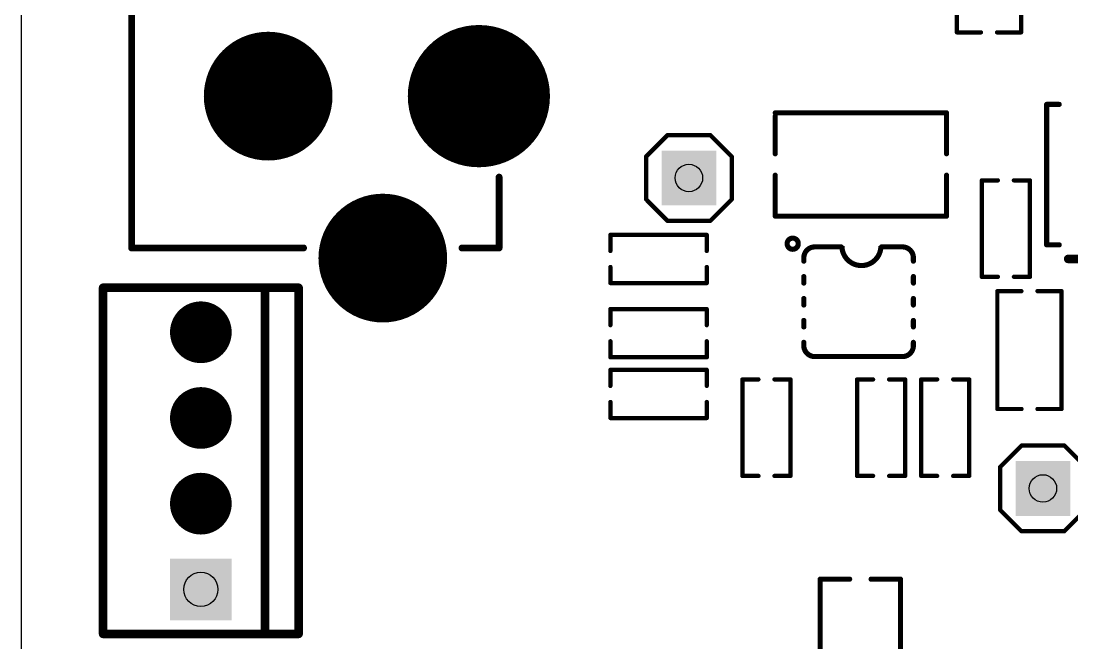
# Model space of a CAD drawing. Extents: x -132 to 146, y -142 to 112.
# Drawn here: x 0 to 31.17, y 44.64 to 63.07 of the extents above; entities that cross this region are included whole.
import ezdxf

# ---------------------------------------------------------------- set-up
doc = ezdxf.new("R2010")
doc.units = 0
for name, color, linetype in [('17', 82, 'CONTINUOUS'), ('20', 7, 'CONTINUOUS'), ('21', 253, 'CONTINUOUS'), ('44', 253, 'CONTINUOUS')]:
    doc.layers.add(name, color=color, linetype=linetype)

# ---------------------------------------------------------------- blocks, each defined once
blk = doc.blocks.new('ROUNDP')
at = {"const_width": 0.5}
blk.add_lwpolyline([(0, -0.25, 1), (0, 0.25, 1), (0, -0.25)], format="xyb", dxfattribs=at)
blk = doc.blocks.new('SQUAREP')
blk.add_solid([(-0.5, -0.5), (0.5, -0.5), (-0.5, 0.5), (0.5, 0.5)])

msp = doc.modelspace()

# ---------------------------------------------------------------- linework, layer by layer
at = {"layer": '20'}
msp.add_line((0, 101.9), (0, 0), dxfattribs=at)
at = {"layer": '21'}
for points, const_width in [([(27.7574, 62.7357), (27.7575, 66.2282)], 0.127), ([(29.6625, 66.2283), (29.6625, 62.7357)], 0.127), ([(3.28, 65.346), (3.28, 56.346)], 0.2032), ([(28.4719, 62.7357), (27.7574, 62.7357)], 0.127), ([(29.6625, 62.7357), (28.9481, 62.7357)], 0.127), ([(30.4194, 56.4387), (30.4194, 60.6013)], 0.1524), ([(30.4194, 60.6013), (30.7925, 60.6013)], 0.1524), ([(22.3699, 60.2488), (22.3699, 59.1375)], 0.1524), ([(22.37, 60.3504), (27.45, 60.3504)], 0.1524), ([(27.45, 60.3504), (27.45, 59.1375)], 0.1524), ([(19.175, 59.69), (18.54, 59.055)], 0.127), ([(19.175, 59.69), (20.445, 59.69)], 0.127), ([(20.445, 59.69), (21.08, 59.055)], 0.127), ([(18.54, 59.055), (18.54, 57.785)], 0.127), ([(21.08, 59.055), (21.08, 57.785)], 0.127), ([(14.18, 56.346), (14.18, 58.446)], 0.2032), ([(22.37, 57.2896), (22.37, 58.5025)], 0.1524), ([(27.45, 57.2896), (27.45, 58.5025)], 0.1524), ([(28.4956, 55.4912), (28.4956, 58.3488)], 0.127), ([(28.4956, 58.3488), (28.9719, 58.3488)], 0.127), ([(29.9244, 58.3488), (29.4481, 58.3488)], 0.127), ([(29.9244, 55.4912), (29.9244, 58.3488)], 0.127), ([(18.54, 57.785), (19.175, 57.15)], 0.127), ([(21.08, 57.785), (20.445, 57.15)], 0.127), ([(27.45, 57.2896), (22.37, 57.2896)], 0.1524), ([(20.445, 57.15), (19.175, 57.15)], 0.127), ([(20.3388, 56.7344), (17.4812, 56.7344)], 0.127), ([(17.4812, 56.7344), (17.4812, 56.2581)], 0.127), ([(20.3388, 56.2581), (20.3388, 56.7344)], 0.127), ([(3.28, 56.346), (8.38, 56.346)], 0.2032), ([(14.18, 56.346), (13.08, 56.346)], 0.2032), ([(23.5423, 56.3777), (24.3262, 56.3777)], 0.1524), ([(25.5235, 56.3777), (26.1423, 56.3777)], 0.1524), ([(30.7926, 56.4387), (30.4194, 56.4387)], 0.1524), ([(23.2173, 56.0927), (23.2173, 55.9557)], 0.1524), ([(26.4673, 56.0527), (26.4673, 55.9557)], 0.1524), ([(31.0575, 56.0212), (31.9625, 56.0212)], 0.254), ([(17.4812, 55.3056), (17.4812, 55.7819)], 0.127), ([(20.3388, 55.7819), (20.3388, 55.3056)], 0.127), ([(23.2173, 55.4987), (23.2173, 55.3057)], 0.1524), ([(26.4673, 55.4987), (26.4673, 55.3057)], 0.1524), ([(28.9719, 55.4912), (28.4956, 55.4912)], 0.127), ([(29.4481, 55.4912), (29.9244, 55.4912)], 0.127), ([(2.434, 44.908), (2.434, 55.168)], 0.254), ([(2.434, 55.168), (7.234, 55.168)], 0.254), ([(7.234, 55.168), (8.234, 55.168)], 0.254), ([(7.234, 55.168), (7.234, 44.908)], 0.254), ([(8.234, 55.168), (8.234, 44.908)], 0.254), ([(20.3388, 55.3056), (17.4812, 55.3056)], 0.127), ([(23.2173, 54.8487), (23.2173, 54.6557)], 0.1524), ([(26.4673, 54.8487), (26.4673, 54.6557)], 0.1524), ([(28.9574, 51.5737), (28.9575, 55.0662)], 0.127), ([(28.9575, 55.0662), (29.6719, 55.0662)], 0.127), ([(30.1481, 55.0663), (30.8625, 55.0663)], 0.127), ([(30.8625, 55.0663), (30.8625, 51.5737)], 0.127), ([(17.4812, 54.0581), (17.4812, 54.5344)], 0.127), ([(17.4812, 54.5344), (20.3388, 54.5344)], 0.127), ([(20.3388, 54.5344), (20.3388, 54.0581)], 0.127), ([(23.2173, 54.1987), (23.2173, 54.0057)], 0.1524), ([(26.4673, 54.1987), (26.4673, 54.0057)], 0.1524), ([(17.4812, 53.5819), (17.4812, 53.1056)], 0.127), ([(20.3388, 53.1056), (20.3388, 53.5819)], 0.127), ([(23.2173, 53.5487), (23.2173, 53.4527)], 0.1524), ([(26.4673, 53.5487), (26.4673, 53.4527)], 0.1524), ([(17.4812, 53.1056), (20.3388, 53.1056)], 0.127), ([(26.1423, 53.1277), (23.5423, 53.1277)], 0.1524), ([(17.4812, 52.2581), (17.4812, 52.7344)], 0.127), ([(17.4812, 52.7344), (20.3388, 52.7344)], 0.127), ([(20.3388, 52.7344), (20.3388, 52.2581)], 0.127), ([(21.8719, 52.4488), (21.3956, 52.4488)], 0.127), ([(21.3956, 52.4488), (21.3956, 49.5912)], 0.127), ([(22.3481, 52.4488), (22.8244, 52.4488)], 0.127), ([(22.8244, 52.4488), (22.8244, 49.5912)], 0.127), ([(24.7956, 49.5912), (24.7956, 52.4488)], 0.127), ([(24.7956, 52.4488), (25.2719, 52.4488)], 0.127), ([(26.2244, 52.4488), (25.7481, 52.4488)], 0.127), ([(26.2244, 49.5912), (26.2244, 52.4488)], 0.127), ([(27.1719, 52.4488), (26.6956, 52.4488)], 0.127), ([(26.6956, 52.4488), (26.6956, 49.5912)], 0.127), ([(27.6481, 52.4488), (28.1244, 52.4488)], 0.127), ([(28.1244, 52.4488), (28.1244, 49.5912)], 0.127), ([(17.4812, 51.7819), (17.4812, 51.3056)], 0.127), ([(20.3388, 51.3056), (20.3388, 51.7819)], 0.127), ([(29.6719, 51.5737), (28.9574, 51.5737)], 0.127), ([(30.8625, 51.5737), (30.1481, 51.5737)], 0.127), ([(17.4812, 51.3056), (20.3388, 51.3056)], 0.127), ([(29.675, 50.49), (29.04, 49.855)], 0.127), ([(29.675, 50.49), (30.945, 50.49)], 0.127), ([(30.945, 50.49), (31.58, 49.855)], 0.127), ([(29.04, 49.855), (29.04, 48.585)], 0.127), ([(21.3956, 49.5912), (21.8719, 49.5912)], 0.127), ([(22.8244, 49.5912), (22.3481, 49.5912)], 0.127), ([(25.2719, 49.5912), (24.7956, 49.5912)], 0.127), ([(25.7481, 49.5912), (26.2244, 49.5912)], 0.127), ([(26.6956, 49.5912), (27.1719, 49.5912)], 0.127), ([(28.1244, 49.5912), (27.6481, 49.5912)], 0.127), ([(29.04, 48.585), (29.675, 47.95)], 0.127), ([(31.58, 48.585), (30.945, 47.95)], 0.127), ([(30.945, 47.95), (29.675, 47.95)], 0.127), ([(23.7034, 41.7687), (23.7034, 46.5313)], 0.1524), ([(23.7034, 46.5313), (24.5765, 46.5313)], 0.1524), ([(25.2115, 46.5313), (26.0846, 46.5313)], 0.1524), ([(26.0846, 46.5313), (26.0846, 41.7687)], 0.1524), ([(7.234, 44.908), (2.434, 44.908)], 0.254), ([(8.234, 44.908), (7.234, 44.908)], 0.254)]:
    msp.add_lwpolyline(points, dxfattribs=dict(at, const_width=const_width))
for points, const_width in [([(27.7574, 62.7675, 1), (27.7574, 62.7039)], 0.0635), ([(27.7257, 62.7357, 1), (27.7891, 62.7357)], 0.0635), ([(28.4719, 62.7039, 1), (28.4719, 62.7675)], 0.0635), ([(28.9481, 62.7675, 1), (28.9481, 62.7039)], 0.0635), ([(29.6308, 62.7357, 1), (29.6943, 62.7357)], 0.0635), ([(29.6625, 62.7039, 1), (29.6625, 62.7675)], 0.0635), ([(30.4575, 60.6013, 1), (30.3813, 60.6013)], 0.0762), ([(30.4194, 60.6394, 1), (30.4194, 60.5632)], 0.0762), ([(30.7925, 60.5632, 1), (30.7925, 60.6394)], 0.0762), ([(22.408, 60.2488, 1), (22.3318, 60.2488)], 0.0762), ([(22.37, 60.3885, 1), (22.37, 60.3123)], 0.0762), ([(27.4881, 60.3504, 1), (27.4119, 60.3504)], 0.0762), ([(27.45, 60.3123, 1), (27.45, 60.3885)], 0.0762), ([(19.175, 59.7218, 1), (19.175, 59.6583)], 0.0635), ([(19.1975, 59.6675, 1), (19.1525, 59.7125)], 0.0635), ([(20.4675, 59.7125, 1), (20.4225, 59.6675)], 0.0635), ([(20.445, 59.6583, 1), (20.445, 59.7218)], 0.0635), ([(18.5175, 59.0775, 1), (18.5625, 59.0325)], 0.0635), ([(18.5717, 59.055, 1), (18.5083, 59.055)], 0.0635), ([(21.1118, 59.055, 1), (21.0483, 59.055)], 0.0635), ([(21.0575, 59.0325, 1), (21.1025, 59.0775)], 0.0635), ([(22.3318, 59.1375, 1), (22.408, 59.1375)], 0.0762), ([(27.4119, 59.1375, 1), (27.4881, 59.1375)], 0.0762), ([(14.2308, 58.446, 1), (14.1292, 58.446)], 0.1016), ([(22.4081, 58.5025, 1), (22.3319, 58.5025)], 0.0762), ([(27.4881, 58.5025, 1), (27.4119, 58.5025)], 0.0762), ([(28.4956, 58.3806, 1), (28.4956, 58.3171)], 0.0635), ([(28.5273, 58.3488, 1), (28.4639, 58.3488)], 0.0635), ([(28.9719, 58.3171, 1), (28.9719, 58.3806)], 0.0635), ([(29.4481, 58.3806, 1), (29.4481, 58.3171)], 0.0635), ([(29.9562, 58.3488, 1), (29.8927, 58.3488)], 0.0635), ([(29.9244, 58.3171, 1), (29.9244, 58.3806)], 0.0635), ([(18.5625, 57.8075, 1), (18.5175, 57.7625)], 0.0635), ([(18.5083, 57.785, 1), (18.5717, 57.785)], 0.0635), ([(21.0483, 57.785, 1), (21.1118, 57.785)], 0.0635), ([(21.1025, 57.7625, 1), (21.0575, 57.8075)], 0.0635), ([(22.37, 57.3277, 1), (22.37, 57.2515)], 0.0762), ([(27.45, 57.2515, 1), (27.45, 57.3277)], 0.0762), ([(19.175, 57.1818, 1), (19.175, 57.1183)], 0.0635), ([(19.1525, 57.1275, 1), (19.1975, 57.1725)], 0.0635), ([(20.4225, 57.1725, 1), (20.4675, 57.1275)], 0.0635), ([(20.445, 57.1183, 1), (20.445, 57.1818)], 0.0635), ([(22.3319, 57.2896, 1), (22.4081, 57.2896)], 0.0762), ([(27.4119, 57.2896, 1), (27.4881, 57.2896)], 0.0762), ([(17.4812, 56.7662, 1), (17.4812, 56.7026)], 0.0635), ([(17.513, 56.7344, 1), (17.4495, 56.7344)], 0.0635), ([(20.3706, 56.7344, 1), (20.3071, 56.7344)], 0.0635), ([(20.3388, 56.7026, 1), (20.3388, 56.7662)], 0.0635), ([(3.28, 56.3968, 1), (3.28, 56.2952)], 0.1016), ([(8.38, 56.2952, 1), (8.38, 56.3968)], 0.1016), ([(13.08, 56.3968, 1), (13.08, 56.2952)], 0.1016), ([(14.18, 56.2952, 1), (14.18, 56.3968)], 0.1016), ([(22.8876, 56.3074, 1), (22.8876, 56.6376, 1), (22.8876, 56.3074)], 0.1524), ([(23.5423, 56.3777, 0.4142), (23.2173, 56.0527)], 0.1524), ([(23.5423, 56.4158, 1), (23.5423, 56.3396)], 0.0762), ([(23.5423, 56.3396, 1), (23.5423, 56.4158)], 0.0762), ([(24.348, 56.4027, 1), (25.5037, 56.4027)], 0.1524), ([(24.3262, 56.3396, 1), (24.3262, 56.4158)], 0.0762), ([(25.5235, 56.4158, 1), (25.5235, 56.3396)], 0.0762), ([(26.4673, 56.0527, 0.4142), (26.1423, 56.3777)], 0.1524), ([(26.1423, 56.4158, 1), (26.1423, 56.3396)], 0.0762), ([(26.1423, 56.3396, 1), (26.1423, 56.4158)], 0.0762), ([(30.4194, 56.4768, 1), (30.4194, 56.4006)], 0.0762), ([(30.3813, 56.4387, 1), (30.4575, 56.4387)], 0.0762), ([(30.7926, 56.4006, 1), (30.7926, 56.4768)], 0.0762), ([(3.2292, 56.346, 1), (3.3308, 56.346)], 0.1016), ([(14.1292, 56.346, 1), (14.2308, 56.346)], 0.1016), ([(17.4495, 56.2581, 1), (17.513, 56.2581)], 0.0635), ([(20.3071, 56.2581, 1), (20.3706, 56.2581)], 0.0635), ([(23.2554, 56.0927, 1), (23.1792, 56.0927)], 0.0762), ([(26.5054, 56.0527, 1), (26.4292, 56.0527)], 0.0762), ([(31.0575, 56.0847, 1), (31.0575, 55.9577)], 0.127), ([(17.513, 55.7819, 1), (17.4495, 55.7819)], 0.0635), ([(20.3706, 55.7819, 1), (20.3071, 55.7819)], 0.0635), ([(23.1792, 56.0527, 1), (23.2554, 56.0527)], 0.0762), ([(23.1792, 55.9557, 1), (23.2554, 55.9557)], 0.0762), ([(26.4292, 56.0527, 1), (26.5054, 56.0527)], 0.0762), ([(26.4292, 55.9557, 1), (26.5054, 55.9557)], 0.0762), ([(23.2554, 55.4987, 1), (23.1792, 55.4987)], 0.0762), ([(26.5054, 55.4987, 1), (26.4292, 55.4987)], 0.0762), ([(28.4956, 55.523, 1), (28.4956, 55.4594)], 0.0635), ([(28.4639, 55.4912, 1), (28.5273, 55.4912)], 0.0635), ([(28.9719, 55.4594, 1), (28.9719, 55.523)], 0.0635), ([(29.4481, 55.523, 1), (29.4481, 55.4594)], 0.0635), ([(29.8927, 55.4912, 1), (29.9562, 55.4912)], 0.0635), ([(29.9244, 55.4594, 1), (29.9244, 55.523)], 0.0635), ([(2.4975, 55.168, 1), (2.3705, 55.168)], 0.127), ([(2.434, 55.2315, 1), (2.434, 55.1045)], 0.127), ([(7.234, 55.2315, 1), (7.234, 55.1045)], 0.127), ([(7.2975, 55.168, 1), (7.1705, 55.168)], 0.127), ([(7.234, 55.1045, 1), (7.234, 55.2315)], 0.127), ([(8.2975, 55.168, 1), (8.1705, 55.168)], 0.127), ([(8.234, 55.1045, 1), (8.234, 55.2315)], 0.127), ([(17.4812, 55.3374, 1), (17.4812, 55.2739)], 0.0635), ([(17.4495, 55.3056, 1), (17.513, 55.3056)], 0.0635), ([(20.3071, 55.3056, 1), (20.3706, 55.3056)], 0.0635), ([(20.3388, 55.2739, 1), (20.3388, 55.3374)], 0.0635), ([(23.1792, 55.3057, 1), (23.2554, 55.3057)], 0.0762), ([(26.4292, 55.3057, 1), (26.5054, 55.3057)], 0.0762), ([(23.2554, 54.8487, 1), (23.1792, 54.8487)], 0.0762), ([(26.5054, 54.8487, 1), (26.4292, 54.8487)], 0.0762), ([(28.9575, 55.098, 1), (28.9575, 55.0344)], 0.0635), ([(28.9892, 55.0662, 1), (28.9258, 55.0662)], 0.0635), ([(29.6719, 55.0344, 1), (29.6719, 55.098)], 0.0635), ([(30.1481, 55.0981, 1), (30.1481, 55.0346)], 0.0635), ([(30.8942, 55.0663, 1), (30.8308, 55.0663)], 0.0635), ([(30.8625, 55.0346, 1), (30.8625, 55.0981)], 0.0635), ([(17.4812, 54.5662, 1), (17.4812, 54.5027)], 0.0635), ([(17.513, 54.5344, 1), (17.4495, 54.5344)], 0.0635), ([(20.3706, 54.5344, 1), (20.3071, 54.5344)], 0.0635), ([(20.3388, 54.5027, 1), (20.3388, 54.5662)], 0.0635), ([(23.1792, 54.6557, 1), (23.2554, 54.6557)], 0.0762), ([(26.4292, 54.6557, 1), (26.5054, 54.6557)], 0.0762), ([(23.2554, 54.1987, 1), (23.1792, 54.1987)], 0.0762), ([(26.5054, 54.1987, 1), (26.4292, 54.1987)], 0.0762), ([(17.4495, 54.0581, 1), (17.513, 54.0581)], 0.0635), ([(20.3071, 54.0581, 1), (20.3706, 54.0581)], 0.0635), ([(23.1792, 54.0057, 1), (23.2554, 54.0057)], 0.0762), ([(26.4292, 54.0057, 1), (26.5054, 54.0057)], 0.0762), ([(17.513, 53.5819, 1), (17.4495, 53.5819)], 0.0635), ([(20.3706, 53.5819, 1), (20.3071, 53.5819)], 0.0635), ([(23.2554, 53.5487, 1), (23.1792, 53.5487)], 0.0762), ([(26.5054, 53.5487, 1), (26.4292, 53.5487)], 0.0762), ([(23.2173, 53.4527, 0.4142), (23.5423, 53.1277)], 0.1524), ([(23.2554, 53.4527, 1), (23.1792, 53.4527)], 0.0762), ([(23.1792, 53.4527, 1), (23.2554, 53.4527)], 0.0762), ([(26.1423, 53.1277, 0.4142), (26.4673, 53.4527)], 0.1524), ([(26.5054, 53.4527, 1), (26.4292, 53.4527)], 0.0762), ([(26.4292, 53.4527, 1), (26.5054, 53.4527)], 0.0762), ([(17.4812, 53.1374, 1), (17.4812, 53.0739)], 0.0635), ([(17.4495, 53.1056, 1), (17.513, 53.1056)], 0.0635), ([(20.3071, 53.1056, 1), (20.3706, 53.1056)], 0.0635), ([(20.3388, 53.0739, 1), (20.3388, 53.1374)], 0.0635), ([(23.5423, 53.1658, 1), (23.5423, 53.0896)], 0.0762), ([(23.5423, 53.0896, 1), (23.5423, 53.1658)], 0.0762), ([(26.1423, 53.1658, 1), (26.1423, 53.0896)], 0.0762), ([(26.1423, 53.0896, 1), (26.1423, 53.1658)], 0.0762), ([(17.4812, 52.7662, 1), (17.4812, 52.7026)], 0.0635), ([(17.513, 52.7344, 1), (17.4495, 52.7344)], 0.0635), ([(20.3706, 52.7344, 1), (20.3071, 52.7344)], 0.0635), ([(20.3388, 52.7026, 1), (20.3388, 52.7662)], 0.0635), ([(21.3956, 52.4806, 1), (21.3956, 52.4171)], 0.0635), ([(21.4274, 52.4488, 1), (21.3639, 52.4488)], 0.0635), ([(21.8719, 52.4171, 1), (21.8719, 52.4806)], 0.0635), ([(22.3481, 52.4806, 1), (22.3481, 52.4171)], 0.0635), ([(22.8561, 52.4488, 1), (22.7927, 52.4488)], 0.0635), ([(22.8244, 52.4171, 1), (22.8244, 52.4806)], 0.0635), ([(24.7956, 52.4806, 1), (24.7956, 52.4171)], 0.0635), ([(24.8273, 52.4488, 1), (24.7639, 52.4488)], 0.0635), ([(25.2719, 52.4171, 1), (25.2719, 52.4806)], 0.0635), ([(25.7481, 52.4806, 1), (25.7481, 52.4171)], 0.0635), ([(26.2562, 52.4488, 1), (26.1927, 52.4488)], 0.0635), ([(26.2244, 52.4171, 1), (26.2244, 52.4806)], 0.0635), ([(26.6956, 52.4806, 1), (26.6956, 52.4171)], 0.0635), ([(26.7274, 52.4488, 1), (26.6639, 52.4488)], 0.0635), ([(27.1719, 52.4171, 1), (27.1719, 52.4806)], 0.0635), ([(27.6481, 52.4806, 1), (27.6481, 52.4171)], 0.0635), ([(28.1562, 52.4488, 1), (28.0927, 52.4488)], 0.0635), ([(28.1244, 52.4171, 1), (28.1244, 52.4806)], 0.0635), ([(17.4495, 52.2581, 1), (17.513, 52.2581)], 0.0635), ([(20.3071, 52.2581, 1), (20.3706, 52.2581)], 0.0635), ([(17.513, 51.7819, 1), (17.4495, 51.7819)], 0.0635), ([(20.3706, 51.7819, 1), (20.3071, 51.7819)], 0.0635), ([(28.9574, 51.6055, 1), (28.9574, 51.5419)], 0.0635), ([(28.9257, 51.5737, 1), (28.9891, 51.5737)], 0.0635), ([(29.6719, 51.5419, 1), (29.6719, 51.6055)], 0.0635), ([(30.1481, 51.6055, 1), (30.1481, 51.5419)], 0.0635), ([(30.8308, 51.5737, 1), (30.8942, 51.5737)], 0.0635), ([(30.8625, 51.5419, 1), (30.8625, 51.6055)], 0.0635), ([(17.4812, 51.3374, 1), (17.4812, 51.2739)], 0.0635), ([(17.4495, 51.3056, 1), (17.513, 51.3056)], 0.0635), ([(20.3071, 51.3056, 1), (20.3706, 51.3056)], 0.0635), ([(20.3388, 51.2739, 1), (20.3388, 51.3374)], 0.0635), ([(29.675, 50.5218, 1), (29.675, 50.4582)], 0.0635), ([(29.6975, 50.4675, 1), (29.6525, 50.5125)], 0.0635), ([(30.9675, 50.5125, 1), (30.9225, 50.4675)], 0.0635), ([(30.945, 50.4582, 1), (30.945, 50.5218)], 0.0635), ([(29.0175, 49.8775, 1), (29.0625, 49.8325)], 0.0635), ([(29.0718, 49.855, 1), (29.0083, 49.855)], 0.0635), ([(21.3956, 49.623, 1), (21.3956, 49.5594)], 0.0635), ([(21.3639, 49.5912, 1), (21.4274, 49.5912)], 0.0635), ([(21.8719, 49.5594, 1), (21.8719, 49.623)], 0.0635), ([(22.3481, 49.623, 1), (22.3481, 49.5594)], 0.0635), ([(22.7927, 49.5912, 1), (22.8561, 49.5912)], 0.0635), ([(22.8244, 49.5594, 1), (22.8244, 49.623)], 0.0635), ([(24.7956, 49.623, 1), (24.7956, 49.5594)], 0.0635), ([(24.7639, 49.5912, 1), (24.8273, 49.5912)], 0.0635), ([(25.2719, 49.5594, 1), (25.2719, 49.623)], 0.0635), ([(25.7481, 49.623, 1), (25.7481, 49.5594)], 0.0635), ([(26.1927, 49.5912, 1), (26.2562, 49.5912)], 0.0635), ([(26.2244, 49.5594, 1), (26.2244, 49.623)], 0.0635), ([(26.6956, 49.623, 1), (26.6956, 49.5594)], 0.0635), ([(26.6639, 49.5912, 1), (26.7274, 49.5912)], 0.0635), ([(27.1719, 49.5594, 1), (27.1719, 49.623)], 0.0635), ([(27.6481, 49.623, 1), (27.6481, 49.5594)], 0.0635), ([(28.0927, 49.5912, 1), (28.1562, 49.5912)], 0.0635), ([(28.1244, 49.5594, 1), (28.1244, 49.623)], 0.0635), ([(29.0625, 48.6075, 1), (29.0175, 48.5625)], 0.0635), ([(29.0083, 48.585, 1), (29.0718, 48.585)], 0.0635), ([(29.675, 47.9818, 1), (29.675, 47.9183)], 0.0635), ([(29.6525, 47.9275, 1), (29.6975, 47.9725)], 0.0635), ([(30.9225, 47.9725, 1), (30.9675, 47.9275)], 0.0635), ([(30.945, 47.9183, 1), (30.945, 47.9818)], 0.0635), ([(23.7415, 46.5313, 1), (23.6653, 46.5313)], 0.0762), ([(23.7034, 46.5694, 1), (23.7034, 46.4932)], 0.0762), ([(24.5765, 46.4932, 1), (24.5765, 46.5694)], 0.0762), ([(25.2115, 46.5694, 1), (25.2115, 46.4932)], 0.0762), ([(26.1227, 46.5313, 1), (26.0465, 46.5313)], 0.0762), ([(26.0846, 46.4932, 1), (26.0846, 46.5694)], 0.0762), ([(2.434, 44.9715, 1), (2.434, 44.8445)], 0.127), ([(2.3705, 44.908, 1), (2.4975, 44.908)], 0.127), ([(7.234, 44.9715, 1), (7.234, 44.8445)], 0.127), ([(7.1705, 44.908, 1), (7.2975, 44.908)], 0.127), ([(7.234, 44.8445, 1), (7.234, 44.9715)], 0.127), ([(8.1705, 44.908, 1), (8.2975, 44.908)], 0.127), ([(8.234, 44.8445, 1), (8.234, 44.9715)], 0.127)]:
    msp.add_lwpolyline(points, format="xyb", dxfattribs=dict(at, const_width=const_width))
at = {"layer": '44'}
for centre, radius in [((13.58, 60.846), 1.6), ((7.33, 60.846), 1.4), ((19.81, 58.42), 0.4064), ((10.73, 56.046), 1.4), ((5.334, 53.848), 0.508), ((5.334, 51.308), 0.508), ((30.31, 49.22), 0.4064), ((5.334, 48.768), 0.508), ((5.334, 46.228), 0.508)]:
    msp.add_circle(centre, radius, dxfattribs=at)

# ---------------------------------------------------------------- block references
at = {"layer": '17', "rotation": 270}
for name, p, xscale, yscale in [('ROUNDP', (7.33, 60.846), 3.816, 3.816), ('ROUNDP', (7.33, 60.846), 3.816, 3.816), ('ROUNDP', (13.58, 60.846), 4.216, 4.216), ('ROUNDP', (13.58, 60.846), 4.216, 4.216), ('ROUNDP', (5.334, 53.848), 1.8288, 1.8288), ('ROUNDP', (5.334, 53.848), 1.8288, 1.8288), ('ROUNDP', (5.334, 51.308), 1.8288, 1.8288), ('ROUNDP', (5.334, 51.308), 1.8288, 1.8288), ('ROUNDP', (5.334, 48.768), 1.8288, 1.8288), ('ROUNDP', (5.334, 48.768), 1.8288, 1.8288), ('SQUAREP', (5.334, 46.228), 1.8288, 1.8288), ('SQUAREP', (5.334, 46.228), 1.8288, 1.8288)]:
    msp.add_blockref(name, p, dxfattribs=dict(at, xscale=xscale, yscale=yscale))
at = {"layer": '17'}
for name, p, xscale, yscale in [('SQUAREP', (19.81, 58.42), 1.6256, 1.6256), ('SQUAREP', (19.81, 58.42), 1.6256, 1.6256), ('ROUNDP', (10.73, 56.046), 3.816, 3.816), ('ROUNDP', (10.73, 56.046), 3.816, 3.816), ('SQUAREP', (30.31, 49.22), 1.6256, 1.6256), ('SQUAREP', (30.31, 49.22), 1.6256, 1.6256)]:
    msp.add_blockref(name, p, dxfattribs=dict(at, xscale=xscale, yscale=yscale))

doc.saveas('drawing.dxf')
